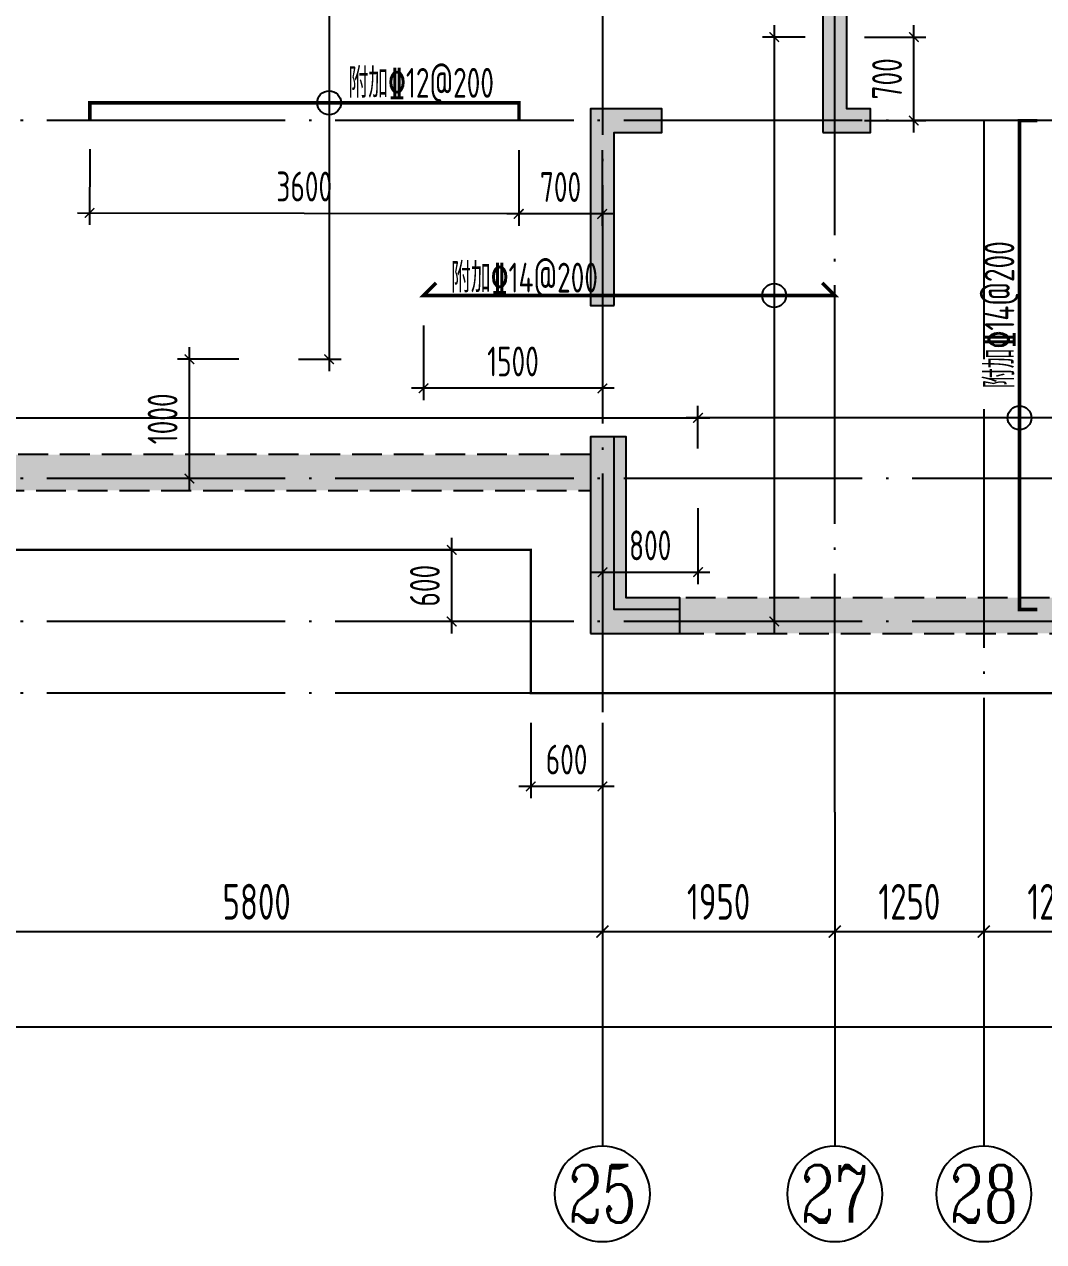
# Model space of a CAD drawing. Extents: x -1307975 to -76406, y -96289 to 379359.
# Drawn here: x -1029532 to -1020981, y 347762 to 357969 of the extents above; entities that cross this region are included whole.
import ezdxf
from ezdxf.enums import TextEntityAlignment as Align

# ---------------------------------------------------------------- set-up
doc = ezdxf.new("R2010")
doc.units = 0
doc.header["$LTSCALE"] = 1000
doc.linetypes.add('DASH', pattern=[0.35, 0.25, -0.1])
doc.linetypes.add('DOTE', pattern=[2.42, 2, -0.2, 0.02, -0.2])
doc.layers.get('0').update_dxf_attribs({"linetype": 'CONTINUOUS'})
doc.layers.get('DEFPOINTS').update_dxf_attribs({"linetype": 'CONTINUOUS'})
for name, color, linetype in [('A-AXIS', 1, 'CONTINUOUS'), ('A-DOTE', 10, 'DOTE'), ('AXIS_NUM', 7, 'CONTINUOUS'), ('HATCH', 8, 'CONTINUOUS'), ('S-B板配筋', 6, 'CONTINUOUS'), ('S-B板配筋号', 7, 'CONTINUOUS'), ('S-J基础底板', 5, 'CONTINUOUS'), ('S-J基础底板标注', 3, 'CONTINUOUS'), ('S-Q墙填充', 252, 'CONTINUOUS'), ('S-Q墙实线', 6, 'CONTINUOUS'), ('S-Q墙虚线', 6, 'DASH'), ('S-Y一般标注', 3, 'CONTINUOUS')]:
    doc.layers.add(name, color=color, linetype=linetype)
doc.styles.add('TSSD_Axis', font='complex.shx', dxfattribs={"width": 0.7, "bigfont": 'hztxt.shx'})
doc.styles.add('TSSD_DIMENSION', font='Tssdeng.shx', dxfattribs={"width": 0.7, "bigfont": 'tssdchn.shx'})
doc.styles.add('TSSD_REIN', font='tssdeng.shx', dxfattribs={"width": 0.7, "height": 300, "bigfont": 'tssdchn.shx'})
doc.dimstyles.new('TSSD_100_100', dxfattribs={"dimtxt": 300, "dimasz": 100, "dimexe": 100, "dimexo": 250, "dimgap": 100, "dimtad": 1, "dimdec": 0, "dimzin": 0, "dimdsep": 46, "dimtxsty": 'TSSD_DIMENSION', "dimblk": 'ARCHTICK', "dimcen": 0, "dimdle": 100, "dimclrt": 7, "dimadec": 0, "dimazin": 0, "dimtfac": 1, "dimtdec": 0, "dimtix": 1, "dimtmove": 2, "dimatfit": 3, "dimldrblk": 'ARCHTICK', "dimfxl": 1, "dimtolj": 1, "dimtzin": 0, "dimarcsym": 0})
doc.dimstyles.new('TSSD_100_100$0', dxfattribs={"dimtxt": 300, "dimasz": 80, "dimexe": 100, "dimexo": 250, "dimgap": 100, "dimtad": 1, "dimdec": 0, "dimzin": 0, "dimdsep": 46, "dimtxsty": 'TSSD_DIMENSION', "dimblk": 'ARCHTICK', "dimcen": 0, "dimdle": 100, "dimclrd": 3, "dimclre": 3, "dimclrt": 7, "dimadec": 0, "dimazin": 0, "dimtfac": 1, "dimtdec": 0, "dimtix": 1, "dimtmove": 2, "dimatfit": 3, "dimldrblk": 'ARCHTICK', "dimfxl": 1, "dimtolj": 1, "dimtzin": 0, "dimarcsym": 0})

# ---------------------------------------------------------------- blocks, each defined once
blk = doc.blocks.new('_ArchTick')
at = {"color": 0, "linetype": 'ByBlock', "const_width": 0.15}
blk.add_lwpolyline([(-0.5, -0.5), (0.5, 0.5)], dxfattribs=at)
blk = doc.blocks.new('*D236')
at = {"layer": 'DEFPOINTS', "color": 0, "transparency": 16777216}
for p in [(33100, 3600), (38900, 3600), (38900, 2600)]:
    blk.add_point(p, dxfattribs=at)
at = {"layer": 'S-Y一般标注', "color": 0, "lineweight": -2, "transparency": 16777216}
for p, q in [((33100, 3350), (33100, 2500)), ((38900, 3350), (38900, 2500)), ((33000, 2600), (39000, 2600))]:
    blk.add_line(p, q, dxfattribs=at)
at = {"layer": 'S-Y一般标注', "color": 0, "lineweight": -2, "transparency": 16777216, "xscale": 100, "yscale": 100, "zscale": 100, "rotation": 180}
blk.add_blockref('_ArchTick', (33100, 2600), dxfattribs=at)
at = {"layer": 'S-Y一般标注', "color": 0, "lineweight": -2, "transparency": 16777216, "xscale": 100, "yscale": 100, "zscale": 100}
blk.add_blockref('_ArchTick', (38900, 2600), dxfattribs=at)
at = {"layer": 'S-Y一般标注', "color": 7, "transparency": 16777216, "insert": (36000, 2850), "char_height": 300, "attachment_point": 5, "style": 'TSSD_DIMENSION'}
blk.add_mtext('\\A1;5800', dxfattribs=at)
blk = doc.blocks.new('ts_axno')
at = {"color": 0, "linetype": 'ByBlock', "lineweight": -2}
blk.add_circle((0, 0), 0.5, dxfattribs=at)
at = {"color": 0, "linetype": 'ByBlock', "lineweight": -2, "style": 'TSSD_Axis', "width": 0.7}
blk.add_attdef('A', text='', height=0.6, dxfattribs=at).set_placement((0, 0), align=Align.MIDDLE_CENTER)
blk = doc.blocks.new('*D241')
at = {"layer": 'DEFPOINTS', "color": 0, "transparency": 16777216}
for p in [(4600, 3600), (54600, 3600), (54600, 1800)]:
    blk.add_point(p, dxfattribs=at)
at = {"layer": 'S-Y一般标注', "color": 0, "lineweight": -2, "transparency": 16777216}
for p, q in [((4600, 3350), (4600, 1700)), ((54600, 3350), (54600, 1700)), ((4500, 1800), (54700, 1800))]:
    blk.add_line(p, q, dxfattribs=at)
at = {"layer": 'S-Y一般标注', "color": 0, "lineweight": -2, "transparency": 16777216, "xscale": 100, "yscale": 100, "zscale": 100, "rotation": 180}
blk.add_blockref('_ArchTick', (4600, 1800), dxfattribs=at)
at = {"layer": 'S-Y一般标注', "color": 0, "lineweight": -2, "transparency": 16777216, "xscale": 100, "yscale": 100, "zscale": 100}
blk.add_blockref('_ArchTick', (54600, 1800), dxfattribs=at)
at = {"layer": 'S-Y一般标注', "color": 7, "transparency": 16777216, "insert": (29600, 2050), "char_height": 300, "attachment_point": 5, "style": 'TSSD_DIMENSION'}
blk.add_mtext('\\A1;50000', dxfattribs=at)
blk = doc.blocks.new('*D245')
at = {"layer": 'DEFPOINTS', "color": 0, "transparency": 16777216}
for p in [(38900, 3600), (40850, 3600), (40850, 2600)]:
    blk.add_point(p, dxfattribs=at)
at = {"layer": 'S-Y一般标注', "color": 0, "lineweight": -2, "transparency": 16777216}
for p, q in [((38900, 3350), (38900, 2500)), ((40850, 3350), (40850, 2500)), ((38800, 2600), (40950, 2600))]:
    blk.add_line(p, q, dxfattribs=at)
at = {"layer": 'S-Y一般标注', "color": 0, "lineweight": -2, "transparency": 16777216, "xscale": 100, "yscale": 100, "zscale": 100, "rotation": 180}
blk.add_blockref('_ArchTick', (38900, 2600), dxfattribs=at)
at = {"layer": 'S-Y一般标注', "color": 0, "lineweight": -2, "transparency": 16777216, "xscale": 100, "yscale": 100, "zscale": 100}
blk.add_blockref('_ArchTick', (40850, 2600), dxfattribs=at)
at = {"layer": 'S-Y一般标注', "color": 7, "transparency": 16777216, "insert": (39875, 2850), "char_height": 300, "attachment_point": 5, "style": 'TSSD_DIMENSION'}
blk.add_mtext('\\A1;1950', dxfattribs=at)
blk = doc.blocks.new('*D262')
at = {"layer": 'DEFPOINTS', "color": 0, "transparency": 16777216}
for p in [(40850, 3600), (42100, 3600), (42100, 2600)]:
    blk.add_point(p, dxfattribs=at)
at = {"layer": 'S-Y一般标注', "color": 0, "lineweight": -2, "transparency": 16777216}
for p, q in [((40850, 3350), (40850, 2500)), ((42100, 3350), (42100, 2500)), ((40750, 2600), (42200, 2600))]:
    blk.add_line(p, q, dxfattribs=at)
at = {"layer": 'S-Y一般标注', "color": 0, "lineweight": -2, "transparency": 16777216, "xscale": 100, "yscale": 100, "zscale": 100, "rotation": 180}
blk.add_blockref('_ArchTick', (40850, 2600), dxfattribs=at)
at = {"layer": 'S-Y一般标注', "color": 0, "lineweight": -2, "transparency": 16777216, "xscale": 100, "yscale": 100, "zscale": 100}
blk.add_blockref('_ArchTick', (42100, 2600), dxfattribs=at)
at = {"layer": 'S-Y一般标注', "color": 7, "transparency": 16777216, "insert": (41475, 2850), "char_height": 300, "attachment_point": 5, "style": 'TSSD_DIMENSION'}
blk.add_mtext('\\A1;1250', dxfattribs=at)
blk = doc.blocks.new('*D263')
at = {"layer": 'DEFPOINTS', "color": 0, "transparency": 16777216}
for p in [(42100, 3600), (43350, 3600), (43350, 2600)]:
    blk.add_point(p, dxfattribs=at)
at = {"layer": 'S-Y一般标注', "color": 0, "lineweight": -2, "transparency": 16777216}
for p, q in [((42100, 3350), (42100, 2500)), ((43350, 3350), (43350, 2500)), ((42000, 2600), (43450, 2600))]:
    blk.add_line(p, q, dxfattribs=at)
at = {"layer": 'S-Y一般标注', "color": 0, "lineweight": -2, "transparency": 16777216, "xscale": 100, "yscale": 100, "zscale": 100, "rotation": 180}
blk.add_blockref('_ArchTick', (42100, 2600), dxfattribs=at)
at = {"layer": 'S-Y一般标注', "color": 0, "lineweight": -2, "transparency": 16777216, "xscale": 100, "yscale": 100, "zscale": 100}
blk.add_blockref('_ArchTick', (43350, 2600), dxfattribs=at)
at = {"layer": 'S-Y一般标注', "color": 7, "transparency": 16777216, "insert": (42725, 2850), "char_height": 300, "attachment_point": 5, "style": 'TSSD_DIMENSION'}
blk.add_mtext('\\A1;1250', dxfattribs=at)
blk = doc.blocks.new('*D523')
at = {"layer": 'DEFPOINTS', "color": 0, "ltscale": 0.5, "transparency": 16777216}
for p in [(-1027483, 359862), (-1027483, 355161), (-1026975, 355161)]:
    blk.add_point(p, dxfattribs=at)
at = {"layer": 'S-J基础底板标注', "color": 3, "lineweight": -2, "ltscale": 0.5, "transparency": 16777216}
for p, q in [((-1026975, 359962), (-1026975, 355061)), ((-1027233, 359862), (-1026875, 359862)), ((-1027233, 355161), (-1026875, 355161))]:
    blk.add_line(p, q, dxfattribs=at)
at = {"layer": 'S-J基础底板标注', "color": 3, "lineweight": -2, "ltscale": 0.5, "transparency": 16777216, "xscale": 80, "yscale": 80, "zscale": 80}
for p, rotation in [((-1026975, 359862), 90.00038216654181), ((-1026975, 355161), 270.0003821665418)]:
    blk.add_blockref('_ArchTick', p, dxfattribs=dict(at, rotation=rotation))
blk = doc.blocks.new('*D450')
at = {"layer": 'DEFPOINTS', "color": 0, "transparency": 16777216}
for p in [(-1028147, 355161), (-1027483, 355161), (-1027483, 354161)]:
    blk.add_point(p, dxfattribs=at)
at = {"layer": 'S-J基础底板标注', "color": 3, "lineweight": -2, "transparency": 16777216}
for p, q in [((-1028147, 354061), (-1028147, 355261)), ((-1027733, 355161), (-1028247, 355161)), ((-1027733, 354161), (-1028247, 354161))]:
    blk.add_line(p, q, dxfattribs=at)
at = {"layer": 'S-J基础底板标注', "color": 3, "lineweight": -2, "transparency": 16777216, "xscale": 80, "yscale": 80, "zscale": 80}
for p, rotation in [((-1028147, 355161), 90), ((-1028147, 354161), 270)]:
    blk.add_blockref('_ArchTick', p, dxfattribs=dict(at, rotation=rotation))
at = {"layer": 'S-J基础底板标注', "color": 7, "transparency": 16777216, "insert": (-1028372, 354661), "char_height": 250, "attachment_point": 5, "rotation": 90, "style": 'TSSD_DIMENSION'}
blk.add_mtext('\\A1;1000', dxfattribs=at)
blk = doc.blocks.new('*D452')
at = {"layer": 'DEFPOINTS', "color": 0, "transparency": 16777216}
for p in [(-1025383, 357165), (-1024683, 357163), (-1025385, 356380)]:
    blk.add_point(p, dxfattribs=at)
at = {"layer": 'S-J基础底板标注', "color": 3, "lineweight": -2, "transparency": 16777216}
for p, q in [((-1025383, 356915), (-1025385, 356280)), ((-1024684, 356913), (-1024685, 356279)), ((-1024585, 356379), (-1025485, 356381))]:
    blk.add_line(p, q, dxfattribs=at)
at = {"layer": 'S-J基础底板标注', "color": 3, "lineweight": -2, "transparency": 16777216, "xscale": 80, "yscale": 80, "zscale": 80}
for p, rotation in [((-1025385, 356380), 179.8688491940475), ((-1024685, 356379), 359.8688491940475)]:
    blk.add_blockref('_ArchTick', p, dxfattribs=dict(at, rotation=rotation))
at = {"layer": 'S-J基础底板标注', "color": 7, "transparency": 16777216, "insert": (-1025034, 356605), "char_height": 250, "attachment_point": 5, "rotation": 359.8688, "style": 'TSSD_DIMENSION'}
blk.add_mtext('\\A1;700', dxfattribs=at)
blk = doc.blocks.new('*D525')
at = {"layer": 'DEFPOINTS', "color": 0, "ltscale": 0.5, "transparency": 16777216}
for p in [(-1023881, 354670), (-1044086, 354161), (-1023881, 354161)]:
    blk.add_point(p, dxfattribs=at)
at = {"layer": 'S-J基础底板标注', "color": 3, "lineweight": -2, "ltscale": 0.5, "transparency": 16777216}
for p, q in [((-1044086, 354411), (-1044086, 354770)), ((-1023881, 354411), (-1023881, 354770)), ((-1044186, 354670), (-1023781, 354670))]:
    blk.add_line(p, q, dxfattribs=at)
at = {"layer": 'S-J基础底板标注', "color": 3, "lineweight": -2, "ltscale": 0.5, "transparency": 16777216, "xscale": 80, "yscale": 80, "zscale": 80, "rotation": 180}
blk.add_blockref('_ArchTick', (-1044086, 354670), dxfattribs=at)
at = {"layer": 'S-J基础底板标注', "color": 3, "lineweight": -2, "ltscale": 0.5, "transparency": 16777216, "xscale": 80, "yscale": 80, "zscale": 80}
blk.add_blockref('_ArchTick', (-1023881, 354670), dxfattribs=at)
blk = doc.blocks.new('*D472')
at = {"layer": 'DEFPOINTS', "color": 0, "transparency": 16777216}
for p in [(-1028983, 357172), (-1025383, 357165), (-1028985, 356387)]:
    blk.add_point(p, dxfattribs=at)
at = {"layer": 'S-J基础底板标注', "color": 3, "lineweight": -2, "transparency": 16777216}
for p, q in [((-1028984, 356922), (-1028985, 356287)), ((-1025383, 356915), (-1025385, 356280)), ((-1025284, 356380), (-1029085, 356387))]:
    blk.add_line(p, q, dxfattribs=at)
at = {"layer": 'S-J基础底板标注', "color": 3, "lineweight": -2, "transparency": 16777216, "xscale": 80, "yscale": 80, "zscale": 80}
for p, rotation in [((-1028985, 356387), 179.891916484435), ((-1025384, 356380), 359.891916484435)]:
    blk.add_blockref('_ArchTick', p, dxfattribs=dict(at, rotation=rotation))
at = {"layer": 'S-J基础底板标注', "color": 7, "transparency": 16777216, "insert": (-1027184, 356609), "char_height": 250, "attachment_point": 5, "rotation": 359.8919, "style": 'TSSD_DIMENSION'}
blk.add_mtext('\\A1;3600', dxfattribs=at)
blk = doc.blocks.new('*D531')
at = {"layer": 'DEFPOINTS', "color": 0, "ltscale": 0.5, "transparency": 16777216}
for p in [(-1023881, 354670), (-1023881, 354161), (-1019083, 354161)]:
    blk.add_point(p, dxfattribs=at)
at = {"layer": 'S-J基础底板标注', "color": 3, "lineweight": -2, "ltscale": 0.5, "transparency": 16777216}
for p, q in [((-1023881, 354411), (-1023881, 354770)), ((-1019083, 354411), (-1019083, 354770)), ((-1018983, 354670), (-1023981, 354670))]:
    blk.add_line(p, q, dxfattribs=at)
at = {"layer": 'S-J基础底板标注', "color": 3, "lineweight": -2, "ltscale": 0.5, "transparency": 16777216, "xscale": 80, "yscale": 80, "zscale": 80, "rotation": 180}
blk.add_blockref('_ArchTick', (-1023881, 354670), dxfattribs=at)
at = {"layer": 'S-J基础底板标注', "color": 3, "lineweight": -2, "ltscale": 0.5, "transparency": 16777216, "xscale": 80, "yscale": 80, "zscale": 80}
blk.add_blockref('_ArchTick', (-1019083, 354670), dxfattribs=at)
blk = doc.blocks.new('*D481')
at = {"layer": 'DEFPOINTS', "color": 0, "transparency": 16777216}
for p in [(-1024683, 354160), (-1023883, 354161), (-1023881, 353376)]:
    blk.add_point(p, dxfattribs=at)
at = {"layer": 'S-J基础底板标注', "color": 3, "lineweight": -2, "transparency": 16777216}
for p, q in [((-1024683, 353910), (-1024681, 353274)), ((-1023882, 353911), (-1023881, 353276)), ((-1024781, 353374), (-1023781, 353376))]:
    blk.add_line(p, q, dxfattribs=at)
at = {"layer": 'S-J基础底板标注', "color": 3, "lineweight": -2, "transparency": 16777216, "xscale": 80, "yscale": 80, "zscale": 80}
for p, rotation in [((-1024681, 353374), 180.1376697843768), ((-1023881, 353376), 0.1376697843768546)]:
    blk.add_blockref('_ArchTick', p, dxfattribs=dict(at, rotation=rotation))
at = {"layer": 'S-J基础底板标注', "color": 7, "transparency": 16777216, "insert": (-1024282, 353600), "char_height": 250, "attachment_point": 5, "rotation": 0.1377, "style": 'TSSD_DIMENSION'}
blk.add_mtext('\\A1;800', dxfattribs=at)
blk = doc.blocks.new('*D535')
at = {"layer": 'DEFPOINTS', "color": 0, "ltscale": 0.5, "transparency": 16777216}
for p in [(-1022733, 357862), (-1023241, 352962), (-1022733, 352962)]:
    blk.add_point(p, dxfattribs=at)
at = {"layer": 'S-J基础底板标注', "color": 3, "lineweight": -2, "ltscale": 0.5, "transparency": 16777216}
for p, q in [((-1023241, 357962), (-1023241, 352862)), ((-1022983, 357862), (-1023341, 357862)), ((-1022983, 352962), (-1023341, 352962))]:
    blk.add_line(p, q, dxfattribs=at)
at = {"layer": 'S-J基础底板标注', "color": 3, "lineweight": -2, "ltscale": 0.5, "transparency": 16777216, "xscale": 80, "yscale": 80, "zscale": 80}
for p, rotation in [((-1023241, 357862), 90), ((-1023241, 352962), 270)]:
    blk.add_blockref('_ArchTick', p, dxfattribs=dict(at, rotation=rotation))
blk = doc.blocks.new('*D501')
at = {"layer": 'DEFPOINTS', "color": 0, "transparency": 16777216}
for p in [(-1022733, 357862), (-1022070, 357862), (-1022733, 357162)]:
    blk.add_point(p, dxfattribs=at)
at = {"layer": 'S-J基础底板标注', "color": 3, "lineweight": -2, "transparency": 16777216}
for p, q in [((-1022070, 357062), (-1022070, 357962)), ((-1022483, 357862), (-1021970, 357862)), ((-1022483, 357162), (-1021970, 357162))]:
    blk.add_line(p, q, dxfattribs=at)
at = {"layer": 'S-J基础底板标注', "color": 3, "lineweight": -2, "transparency": 16777216, "xscale": 80, "yscale": 80, "zscale": 80}
for p, rotation in [((-1022070, 357862), 90), ((-1022070, 357162), 270)]:
    blk.add_blockref('_ArchTick', p, dxfattribs=dict(at, rotation=rotation))
at = {"layer": 'S-J基础底板标注', "color": 7, "transparency": 16777216, "insert": (-1022295, 357512), "char_height": 250, "attachment_point": 5, "rotation": 90, "style": 'TSSD_DIMENSION'}
blk.add_mtext('\\A1;700', dxfattribs=at)
blk = doc.blocks.new('*D502')
at = {"layer": 'DEFPOINTS', "color": 0, "transparency": 16777216}
for p in [(-1026183, 355695), (-1024683, 355695), (-1026183, 354917)]:
    blk.add_point(p, dxfattribs=at)
at = {"layer": 'S-J基础底板标注', "color": 3, "lineweight": -2, "transparency": 16777216}
for p, q in [((-1026183, 355445), (-1026183, 354817)), ((-1024683, 355445), (-1024683, 354817)), ((-1024583, 354917), (-1026283, 354917))]:
    blk.add_line(p, q, dxfattribs=at)
at = {"layer": 'S-J基础底板标注', "color": 3, "lineweight": -2, "transparency": 16777216, "xscale": 80, "yscale": 80, "zscale": 80, "rotation": 180}
blk.add_blockref('_ArchTick', (-1026183, 354917), dxfattribs=at)
at = {"layer": 'S-J基础底板标注', "color": 3, "lineweight": -2, "transparency": 16777216, "xscale": 80, "yscale": 80, "zscale": 80}
blk.add_blockref('_ArchTick', (-1024683, 354917), dxfattribs=at)
at = {"layer": 'S-J基础底板标注', "color": 7, "transparency": 16777216, "insert": (-1025433, 355142), "char_height": 250, "attachment_point": 5, "style": 'TSSD_DIMENSION'}
blk.add_mtext('\\A1;1500', dxfattribs=at)
blk = doc.blocks.new('*D506')
at = {"layer": 'DEFPOINTS', "color": 0, "transparency": 16777216}
for p in [(-1025283, 352361), (-1024683, 352361), (-1025283, 351579)]:
    blk.add_point(p, dxfattribs=at)
at = {"layer": 'S-J基础底板标注', "color": 3, "lineweight": -2, "transparency": 16777216}
for p, q in [((-1025283, 352111), (-1025283, 351479)), ((-1024683, 352111), (-1024683, 351479)), ((-1024583, 351579), (-1025383, 351579))]:
    blk.add_line(p, q, dxfattribs=at)
at = {"layer": 'S-J基础底板标注', "color": 3, "lineweight": -2, "transparency": 16777216, "xscale": 80, "yscale": 80, "zscale": 80}
for p, rotation in [((-1025283, 351579), 179.9834694679691), ((-1024683, 351579), 359.983469467969)]:
    blk.add_blockref('_ArchTick', p, dxfattribs=dict(at, rotation=rotation))
at = {"layer": 'S-J基础底板标注', "color": 7, "transparency": 16777216, "insert": (-1024983, 351804), "char_height": 250, "attachment_point": 5, "rotation": 359.9835, "style": 'TSSD_DIMENSION'}
blk.add_mtext('\\A1;600', dxfattribs=at)
blk = doc.blocks.new('*D545')
at = {"layer": 'DEFPOINTS', "color": 0, "transparency": 16777216}
for p in [(-1025947, 353562), (-1025283, 353562), (-1025283, 352962)]:
    blk.add_point(p, dxfattribs=at)
at = {"layer": 'S-J基础底板标注', "color": 3, "lineweight": -2, "transparency": 16777216}
for p, q in [((-1025947, 352862), (-1025947, 353662)), ((-1025533, 353562), (-1026047, 353562)), ((-1025533, 352962), (-1026047, 352962))]:
    blk.add_line(p, q, dxfattribs=at)
at = {"layer": 'S-J基础底板标注', "color": 3, "lineweight": -2, "transparency": 16777216, "xscale": 80, "yscale": 80, "zscale": 80}
for p, rotation in [((-1025947, 353562), 89.99711428216473), ((-1025947, 352962), 269.9971142821647)]:
    blk.add_blockref('_ArchTick', p, dxfattribs=dict(at, rotation=rotation))
at = {"layer": 'S-J基础底板标注', "color": 7, "transparency": 16777216, "insert": (-1026172, 353262), "char_height": 250, "attachment_point": 5, "rotation": 89.9971, "style": 'TSSD_DIMENSION'}
blk.add_mtext('\\A1;600', dxfattribs=at)
blk = doc.blocks.new('20211109.00462574')
at = {"layer": 'S-Q墙填充'}
h = blk.add_hatch(dxfattribs=at)
h.set_pattern_fill('ARMORED', color=252, scale=30, style=0)
h.set_pattern_definition([(50, (994311.75, -393917.59), (215.178055, -18.82564), [22.5, -247.5]), (355, (994311.75, -393917.59), (-41.6254, 225.65764), [18, -198]), (100.4514, (994329.68, -393919.15), (173.552815, 206.831863), [19.122057, -210.342634]), (46.1842, (994311.75, -393857.59), (320.172315, -49.655704), [33.75, -371.25]), (96.6356, (994338.43, -393861.72), (280.39881, 292.23536), [28.68309, -315.5139]), (351.1842, (994311.75, -393857.6), (280.39858, 292.23558), [27, -297]), (21, (994341.75, -393872.59), (179.072116, -120.785667), [22.5, -247.5]), (326, (994341.75, -393872.59), (72.9946, 217.545014), [18, -198]), (71.4514, (994356.67, -393882.65), (252.06679, 96.75915), [19.122057, -210.342634]), (37.5, (994311.75, -393917.586), (3.6479566, 99.868156), [0, -195.6, 0, -201, 0, -198.75]), (7.5, (994311.75, -393917.59), (78.920861, 118.323514), [0, -114.6, 0, -191.1, 0, -75.75]), (327.5, (994244.85, -393917.586), (160.146731, -6.7664615), [0, -75, 0, -234, 0, -310.5]), (317.5, (994214.85, -393917.59), (174.95585, 30.031495), [0, -97.5, 0, -155.4, 0, -220.5]), (45, (994311.75, -393917.59), (-106.066017, 106.066017), [])])
h.paths.add_polyline_path([(9600, 1650), (9400, 1650), (9400, 1500), (300, 1500), (300, 8500), (6600, 8500), (6600, 7700), (6800, 7700), (6800, 8800), (5900, 8800), (5900, 9200), (5650, 9200), (5650, 8800), (4150, 8800), (4150, 10500), (5650, 10500), (5650, 9820), (5900, 9820), (5900, 10150), (6300, 10150), (6300, 10500), (6800, 10500), (6800, 10800), (5900, 10800), (5900, 12596), (5650, 12596), (5650, 10750), (3900, 10750), (3900, 8800), (1550, 8800), (1550, 13796), (1300, 13796), (1300, 8800), (0, 8800), (0, 1200), (9300, 1200), (9300, 0), (16100, 0), (16100, 1200), (34400, 1200), (34400, 0), (41000, 0), (41000, 1200), (50400, 1200), (50400, 8800), (42200, 8800), (42200, 10600), (39300, 10600), (39300, 10850), (36100, 10850), (36100, 10600), (33200, 10600), (33200, 8800), (17200, 8800), (17200, 10600), (14300, 10600), (14300, 12300), (15200, 12300), (15200, 14196), (12817, 14196), (12817, 13896), (14900, 13896), (14900, 12600), (14000, 12600), (14000, 9100), (14200, 9100), (14200, 10300), (16900, 10300), (16900, 8500), (33500, 8500), (33500, 10300), (36400, 10300), (36400, 10550), (39000, 10550), (39000, 10300), (41900, 10300), (41900, 8500), (50100, 8500), (50100, 1500), (41000, 1500), (41000, 1650), (40700, 1650), (40700, 300), (34700, 300), (34700, 1650), (34400, 1650), (34400, 1500), (16000, 1500), (16000, 1650), (15800, 1650), (15800, 300), (9600, 300)])
at = {"layer": 'S-Q墙实线'}
for points in [[(36350, 4200), (36750, 4200), (36750, 4400), (36550, 4400), (36550, 5800), (36550, 6500), (35900, 6500), (35900, 6300), (36350, 6300), (36350, 5800)], [(34600, 2750), (34600, 4200), (35000, 4200), (35000, 4400), (34400, 4400), (34400, 2750)], [(34400, 0), (35150, 0), (35150, 300), (34700, 300), (34700, 1650), (34400, 1650)]]:
    blk.add_lwpolyline(points, close=True, dxfattribs=at)
at = {"layer": 'S-Q墙虚线', "color": 2}
for points in [[(0, 1200), (9300, 1200), (9300, 0), (16100, 0), (16100, 1200), (34400, 1200), (34400, 0), (41000, 0)], [(40700, 300), (34700, 300), (34700, 1650), (34400, 1650), (34400, 1500), (16000, 1500), (16000, 1650), (15800, 1650), (15800, 300), (9600, 300), (9600, 1650), (9400, 1650), (9400, 1500), (300, 1500)]]:
    blk.add_lwpolyline(points, dxfattribs=at)
blk = doc.blocks.new('20210726.16350016')
at = {"layer": 'A-AXIS'}
for p, q in [((38900, 3600.1), (38900, 800.1)), ((40850, 3600), (40850, 800)), ((42100, 3600), (42100, 800))]:
    blk.add_line(p, q, dxfattribs=at)
at = {"layer": 'A-DOTE'}
for p, q in [((38900.2, 13700), (38900, 3600)), ((40850, 3600), (40850, 11500)), ((55600, 9400), (3600, 9400)), ((42100, 9400), (42100, 3600)), ((55600, 6400), (3600, 6400)), ((55600, 5200), (3600, 5200)), ((55600, 4600), (3600, 4600))]:
    blk.add_line(p, q, dxfattribs=at)
at = {"layer": 'A-AXIS'}
ref = blk.add_blockref('ts_axno', (38900, 400.1), dxfattribs=dict(at, xscale=-800, yscale=800, zscale=800, rotation=180))
ref.add_attrib('17', '25', dxfattribs={"layer": 'AXIS_NUM', "height": 480, "style": 'TSSD_Axis', "width": 0.7}).set_placement((38900, 400.1), align=Align.MIDDLE_CENTER)
ref = blk.add_blockref('ts_axno', (40850, 400), dxfattribs=dict(at, xscale=-800, yscale=800, zscale=800, rotation=180))
ref.add_attrib('19', '27', dxfattribs={"layer": 'AXIS_NUM', "height": 480, "style": 'TSSD_Axis', "width": 0.7}).set_placement((40850, 400), align=Align.MIDDLE_CENTER)
ref = blk.add_blockref('ts_axno', (42100, 400), dxfattribs=dict(at, xscale=-800, yscale=800, zscale=800, rotation=180))
ref.add_attrib('19', '28', dxfattribs={"layer": 'AXIS_NUM', "height": 480, "style": 'TSSD_Axis', "width": 0.7}).set_placement((42100, 400), align=Align.MIDDLE_CENTER)
at = {"layer": 'S-Y一般标注'}
for base, p1, p2, picture, middle in [((54600, 1800), (4600, 3600), (54600, 3600), '*D241', (29600, 2050)), ((38900, 2600.1), (33100, 3600), (38900, 3600.1), '*D236', (36000, 2850.1)), ((40850, 2600.1), (38900, 3600.1), (40850, 3600.1), '*D245', (39875, 2850.1)), ((42100, 2600.1), (40850, 3600.1), (42100, 3600.1), '*D262', (41475, 2850.1)), ((43350, 2600.1), (42100, 3600.1), (43350, 3600.1), '*D263', (42725, 2850.1))]:
    dim = blk.add_linear_dim(base=base, p1=p1, p2=p2, dimstyle='TSSD_100_100', dxfattribs=at)
    dim.commit()
    dim.dimension.update_dxf_attribs({"geometry": picture, "text_midpoint": middle})

msp = doc.modelspace()

# ---------------------------------------------------------------- hatches: boundary and pattern name
at = {"layer": 'HATCH'}
h = msp.add_hatch(color=252, dxfattribs=at)
h.paths.add_polyline_path([(-1018383.36, 355611.31), (-1018383.36, 357061.57), (-1018783.36, 357061.57), (-1018783.36, 357261.57), (-1018183.36, 357261.57), (-1018183.36, 355611.31)])
h.paths.add_polyline_path([(-1024583.11, 355611.31), (-1024583.11, 357061.57), (-1024183.11, 357061.57), (-1024183.11, 357261.57), (-1024783.11, 357261.57), (-1024783.11, 355611.31)])
h.paths.add_polyline_path([(-1043383.2, 357261.48), (-1043783.2, 357261.48), (-1043783.2, 357061.48), (-1043383.2, 357061.48), (-1043383.2, 355611.49), (-1043183.2, 355611.48), (-1043183.2, 357261.48)])
h.paths.add_polyline_path([(-1031283.21, 354361.57), (-1031383.19, 354361.57), (-1031383.19, 354061.49), (-1031283.21, 354061.49), (-1030383.19, 354061.49), (-1030383.19, 355711.49), (-1030583.19, 355711.49), (-1030583.19, 354361.57)])
h.paths.add_polyline_path([(-1037583.21, 354061.49), (-1036683.22, 354061.49), (-1036583.22, 354061.49), (-1036583.22, 354361.57), (-1036683.22, 354361.57), (-1037383.21, 354361.57), (-1037383.21, 355711.49), (-1037583.21, 355711.49)])
h.paths.add_polyline_path([(-1020333.2, 357261.49), (-1020533.2, 357261.49), (-1020533.2, 357061.49), (-1020133.2, 357061.49), (-1020133.2, 358661.49), (-1020133.2, 359161.49), (-1019683.33, 359161.49), (-1019683.33, 359361.49), (-1020333.2, 359361.49), (-1020333.2, 358661.49)])
h.paths.add_polyline_path([(-1022833.2, 357061.49), (-1022433.2, 357061.49), (-1022433.2, 357261.49), (-1022633.2, 357261.49), (-1022633.2, 358661.49), (-1022633.2, 359361.49), (-1023283.27, 359361.49), (-1023283.27, 359161.49), (-1022833.2, 359161.49), (-1022833.2, 358661.49)])
h.paths.add_polyline_path([(-1047633.2, 359361.49), (-1048283.27, 359361.49), (-1048283.27, 359161.49), (-1047833.2, 359161.49), (-1047833.2, 358661.49), (-1047833.2, 357061.49), (-1047433.2, 357061.49), (-1047433.2, 357261.49), (-1047633.2, 357261.49), (-1047633.2, 358661.49)])
h.paths.add_polyline_path([(-1047783.2, 363261.49), (-1047783.2, 363611.49), (-1047983.2, 363611.49), (-1047983.2, 363361.49), (-1048783.33, 363361.49), (-1048783.33, 363161.49), (-1047983.2, 363161.49), (-1047983.2, 361961.49), (-1047783.2, 361961.49)])
h.paths.add_polyline_path([(-1019983.2, 360961.76), (-1019983.2, 361261.76), (-1020183.2, 361261.76), (-1020183.2, 360761.76), (-1019783.33, 360761.76), (-1018183.21, 360761.76), (-1018183.21, 360961.76), (-1019783.33, 360961.76)])
h.paths.add_polyline_path([(-1024783.2, 360761.76), (-1023183.27, 360761.76), (-1022783.2, 360761.76), (-1022783.2, 361261.76), (-1022983.2, 361261.76), (-1022983.2, 360961.76), (-1023183.27, 360961.76), (-1024783.2, 360961.76)])
h.paths.add_polyline_path([(-1044983.2, 360961.76), (-1044983.2, 361261.76), (-1045183.2, 361261.76), (-1045183.2, 360761.76), (-1044783.33, 360761.76), (-1043183.21, 360761.76), (-1043183.21, 360961.76), (-1044783.33, 360961.76)])
h.paths.add_polyline_path([(-1047783.2, 360761.76), (-1047783.2, 361261.76), (-1047983.2, 361261.76), (-1047983.2, 360961.76), (-1048183.27, 360961.76), (-1049783.2, 360961.76), (-1049783.2, 360761.76), (-1048183.27, 360761.76)])
h.paths.add_polyline_path([(-1052383.19, 361661.76), (-1052933.11, 361661.76), (-1052933.11, 361361.49), (-1052583.2, 361361.49), (-1052583.2, 360561.49), (-1052383.19, 360561.49)])
h.paths.add_polyline_path([(-1040583.2, 361661.66), (-1040583.2, 360561.49), (-1040383.2, 360561.49), (-1040383.2, 361361.49), (-1040033.3, 361361.49), (-1040033.3, 361661.66)])
h.paths.add_polyline_path([(-1027933.11, 361361.49), (-1027583.2, 361361.49), (-1027583.2, 360561.49), (-1027383.2, 360561.49), (-1027383.2, 361661.59), (-1027933.11, 361661.59)])
h.paths.add_polyline_path([(-1015583.21, 361661.55), (-1015583.21, 360561.49), (-1015383.21, 360561.49), (-1015383.21, 361361.49), (-1015033.3, 361361.49), (-1015033.3, 361661.55)])
h.paths.add_polyline_path([(-1008783.2, 354061.49), (-1008783.2, 355711.49), (-1009083.21, 355711.49), (-1009083.21, 354061.49)])
h.paths.add_polyline_path([(-1058883.19, 354061.49), (-1058883.19, 355711.49), (-1059183.2, 355711.49), (-1059183.2, 354061.49)])
h.paths.add_polyline_path([(-1009083.2, 358761.49), (-1009783.21, 358761.49), (-1009783.21, 358561.49), (-1008783.17, 358561.49), (-1008783.17, 361661.5), (-1009483.2, 361661.5), (-1009483.2, 361361.49), (-1009083.2, 361361.49)])
h.paths.add_polyline_path([(-1058883.2, 361361.49), (-1058483.21, 361361.49), (-1058483.21, 361661.76), (-1059183.2, 361661.76), (-1059183.2, 358561.49), (-1058183.2, 358561.49), (-1058183.2, 358761.49), (-1058883.2, 358761.49)])
h.paths.add_polyline_path([(-1010883.21, 361661.5), (-1010883.21, 360711.51), (-1010683.21, 360711.51), (-1010683.21, 361361.49), (-1010383.3, 361361.49), (-1010383.3, 361661.5)])
h.paths.add_polyline_path([(-1013583.2, 361661.55), (-1014133.2, 361661.55), (-1014133.2, 361361.49), (-1013783.2, 361361.49), (-1013783.2, 358561.49), (-1013583.2, 358561.49)])
h.paths.add_polyline_path([(-1029183.2, 358561.49), (-1029183.2, 361361.49), (-1028833.2, 361361.49), (-1028833.2, 361661.59), (-1029383.2, 361661.59), (-1029383.2, 358561.49)])
h.paths.add_polyline_path([(-1032083.19, 361661.63), (-1032583.11, 361661.63), (-1032583.11, 361361.49), (-1032283.19, 361361.49), (-1032283.19, 358561.49), (-1032083.19, 358561.49)])
h.paths.add_polyline_path([(-1035883.21, 361661.63), (-1035883.22, 358561.49), (-1035683.22, 358561.49), (-1035683.21, 361361.49), (-1035383.3, 361361.49), (-1035383.3, 361661.63)])
h.paths.add_polyline_path([(-1038583.21, 361661.66), (-1039133.21, 361661.66), (-1039133.21, 361361.49), (-1038783.21, 361361.49), (-1038783.21, 358561.49), (-1038583.21, 358561.49)])
h.paths.add_polyline_path([(-1054183.19, 361361.49), (-1053833.19, 361361.49), (-1053833.19, 361661.76), (-1054383.19, 361661.76), (-1054383.19, 358561.49), (-1054183.19, 358561.49)])
h.paths.add_polyline_path([(-1057583.11, 361361.49), (-1057283.19, 361361.49), (-1057283.19, 360711.51), (-1057083.19, 360711.51), (-1057083.19, 361661.76), (-1057583.11, 361661.76)])
h.paths.add_polyline_path([(-1016983.21, 363461.49), (-1017683.12, 363461.49), (-1017683.12, 363161.57), (-1017283.2, 363161.57), (-1017283.2, 362361.49), (-1016983.21, 362361.49)])
h.paths.add_polyline_path([(-1025683.2, 363161.57), (-1025283.29, 363161.57), (-1025283.29, 363461.49), (-1025983.2, 363461.49), (-1025983.2, 362361.49), (-1025683.2, 362361.49)])
h.paths.add_polyline_path([(-1041983.21, 363461.41), (-1042683.12, 363461.41), (-1042683.12, 363161.49), (-1042283.2, 363161.49), (-1042283.2, 362361.49), (-1041983.21, 362361.49)])
h.paths.add_polyline_path([(-1045183.2, 363361.49), (-1045183.2, 361961.49), (-1044983.2, 361961.49), (-1044983.2, 363161.49), (-1044183.6, 363161.49), (-1044183.6, 363461.41), (-1044883.19, 363461.41), (-1044883.2, 363611.49), (-1045183.22, 363611.49)])
h.paths.add_polyline_path([(-1050683.2, 363161.49), (-1050283.29, 363161.49), (-1050283.29, 363361.49), (-1050883.2, 363361.49), (-1050883.2, 362361.49), (-1050683.2, 362361.49)])
h.paths.add_polyline_path([(-1056283.2, 354361.49), (-1056383.19, 354361.49), (-1056383.19, 354061.49), (-1056283.2, 354061.49), (-1055383.19, 354061.49), (-1055383.19, 355711.49), (-1055583.19, 355711.49), (-1055583.19, 354361.49)])
h.paths.add_polyline_path([(-1011683.23, 354361.57), (-1011583.24, 354361.57), (-1011583.24, 354061.49), (-1011683.23, 354061.49), (-1012583.24, 354061.49), (-1012583.24, 355711.49), (-1012383.24, 355711.49), (-1012383.24, 354361.57)])
h.paths.add_polyline_path([(-1049783.19, 352861.48), (-1049033.2, 352861.48), (-1049033.2, 353161.49), (-1049583.19, 353161.49), (-1049583.19, 354511.48), (-1049783.19, 354511.48)])
h.paths.add_polyline_path([(-1043183.24, 352861.48), (-1043933.23, 352861.48), (-1043933.23, 353161.49), (-1043383.24, 353161.49), (-1043383.24, 354161.49), (-1043383.24, 354511.48), (-1043183.24, 354511.48), (-1043183.24, 354161.49)])
h.paths.add_polyline_path([(-1024783.19, 352861.48), (-1024033.2, 352861.48), (-1024033.2, 353161.56), (-1024483.2, 353161.56), (-1024483.2, 354511.48), (-1024783.19, 354511.48)])
h.paths.add_polyline_path([(-1018183.24, 352861.48), (-1018933.23, 352861.48), (-1018933.23, 353161.56), (-1018483.23, 353161.56), (-1018483.23, 354161.49), (-1018483.23, 354511.48), (-1018183.24, 354511.48), (-1018183.24, 354161.49)])
h.paths.add_polyline_path([(-1022783.2, 363361.49), (-1022783.2, 363711.49), (-1023083.06, 363711.49), (-1023083.06, 363461.49), (-1023783.33, 363461.49), (-1023783.33, 363161.57), (-1022983.2, 363161.57), (-1022983.2, 361961.49), (-1022783.2, 361961.49)])
h.paths.add_polyline_path([(-1020183.2, 363361.49), (-1020183.2, 361961.49), (-1019983.2, 361961.49), (-1019983.2, 363161.57), (-1019183.6, 363161.57), (-1019183.6, 363461.49), (-1019883.33, 363461.49), (-1019883.33, 363711.49), (-1020183.2, 363711.49)])
h.paths.add_polyline_path([(-1045333.23, 359361.49), (-1044683.16, 359361.49), (-1044683.16, 359161.49), (-1045133.23, 359161.49), (-1045133.23, 358661.49), (-1045133.23, 357061.49), (-1045533.22, 357061.57), (-1045533.23, 357261.49), (-1045333.23, 357261.49), (-1045333.23, 358661.49)])
h.paths.add_polyline_path([(-1049583.2, 357861.49), (-1049283.2, 357861.49), (-1049283.2, 357661.49), (-1049583.2, 357661.49), (-1049582.61, 356061.57), (-1049782.61, 356061.57), (-1049783.2, 357861.49)])
at = {"layer": 'S-Q墙填充'}
h = msp.add_hatch(color=252, dxfattribs=at)
h.dxf.hatch_style = 1
h.paths.add_polyline_path([(-1022833.2, 357061.49), (-1022433.2, 357061.49), (-1022433.2, 357261.49), (-1022633.2, 357261.49), (-1022633.2, 358661.49), (-1022633.2, 359361.49), (-1023283.27, 359361.49), (-1023283.27, 359161.49), (-1022833.2, 359161.49), (-1022833.2, 358661.49)])
h = msp.add_hatch(color=252, dxfattribs=at)
h.dxf.hatch_style = 1
h.paths.add_polyline_path([(-1024783.19, 352861.48), (-1024033.2, 352861.48), (-1024033.2, 353061.48), (-1024583.19, 353061.48), (-1024583.19, 354511.48), (-1024783.19, 354511.48)])

# ---------------------------------------------------------------- linework, layer by layer
at = {"layer": 'S-B板配筋', "const_width": 30}
for points in [[(-1025382.55, 357161.49), (-1025382.55, 357311.49), (-1028983.17, 357311.49), (-1028983.17, 357161.49)], [(-1021033.2, 357161.49), (-1021183.2, 357161.49), (-1021183.19, 353061.48), (-1021033.19, 353061.48)], [(-1022839.26, 355800.99), (-1022733.19, 355694.92), (-1026183.14, 355694.91), (-1026077.07, 355800.98)]]:
    msp.add_lwpolyline(points, dxfattribs=at)
at = {"layer": 'S-J基础底板', "const_width": 20}
msp.add_lwpolyline([(-1050483.22, 352361.48), (-1042483.19, 352361.48), (-1042483.24, 353561.38), (-1025283.17, 353561.75), (-1025283.21, 352361.48), (-1017683.22, 352361.48), (-1017683.22, 353361.49), (-1008083.23, 353361.49), (-1008083.19, 362061.49), (-1016383.2, 362061.49), (-1016383.2, 364111.49), (-1026583.2, 364111.49), (-1026583.2, 362061.49), (-1041383.2, 362061.49), (-1041383.2, 364111.49), (-1055883.2, 364111.49), (-1055883.2, 362061.49), (-1059783.2, 362061.49), (-1059783.2, 353361.49), (-1050483.18, 353361.49)], close=True, dxfattribs=at)
at = {"layer": 'S-J基础底板标注', "color": 2, "ltscale": 0.5}
for centre in [(-1026975.51, 357311.49), (-1023241.45, 355694.92), (-1021183.2, 354669.71)]:
    msp.add_circle(centre, 100, dxfattribs=at)
at = {"layer": 'S-Q墙实线'}
for points in [[(-1022833.2, 357061.49), (-1022433.2, 357061.49), (-1022433.2, 357261.49), (-1022633.2, 357261.49), (-1022633.2, 358661.49), (-1022633.2, 359361.49), (-1023283.27, 359361.49), (-1023283.27, 359161.49), (-1022833.2, 359161.49), (-1022833.2, 358661.49)], [(-1024583.11, 355611.31), (-1024583.11, 357061.57), (-1024183.11, 357061.57), (-1024183.11, 357261.57), (-1024783.11, 357261.57), (-1024783.11, 355611.31)], [(-1024783.19, 352861.48), (-1024033.2, 352861.48), (-1024033.2, 353061.48), (-1024583.19, 353061.48), (-1024583.19, 354511.48), (-1024783.19, 354511.48)]]:
    msp.add_lwpolyline(points, close=True, dxfattribs=at)

# ---------------------------------------------------------------- block references
at = {"layer": 'A-DOTE'}
msp.add_blockref('20210726.16350016', (-1063583.22, 347761.52), dxfattribs=at)
at = {"layer": 'S-Q墙实线', "color": 2}
msp.add_blockref('20211109.00462574', (-1059183.2, 352861.48), dxfattribs=at)

# ---------------------------------------------------------------- texts
at = {"layer": 'S-B板配筋号', "color": 1, "style": 'TSSD_REIN', "width": 0.7}
for s, p in [('附加%%13212@200', (-1026813.29, 357353.32)), ('附加%%13214@200', (-1025952.38, 355720.18))]:
    msp.add_text(s, height=250, dxfattribs=at).set_placement(p)
msp.add_text('附加%%13214@200', height=250, rotation=90, dxfattribs=at).set_placement((-1021227.15, 354918.4))

# ---------------------------------------------------------------- dimensions: what is measured, and where the dimension line sits
at = {"layer": 'S-J基础底板标注', "color": 2, "ltscale": 0.5}
for p1, p2, distance, picture, middle in [((-1027483.26, 359862.01), (-1027483.23, 355161.37), 507.94, '*D523', (-1026975.3, 357511.69)), ((-1022733.22, 357861.74), (-1022733.21, 352961.57), -507.98, '*D535', (-1023241.19, 355411.66)), ((-1044085.6, 354161.49), (-1023880.81, 354161.49), 508.22, '*D525', (-1033983.2, 354669.71)), ((-1019083.14, 354161.49), (-1023880.81, 354161.49), -508.22, '*D531', (-1021481.97, 354669.71))]:
    dim = msp.add_aligned_dim(p1=p1, p2=p2, distance=distance, text=' ', dimstyle='TSSD_100_100$0', dxfattribs=at)
    dim.commit()
    dim.dimension.update_dxf_attribs({"geometry": picture, "text_midpoint": middle})
at = {"layer": 'S-J基础底板标注'}
for p1, p2, distance, picture, middle in [((-1022733.22, 357161.52), (-1022733.22, 357861.74), -663.65, '*D501', (-1022294.56, 357511.63)), ((-1025382.92, 357164.9), (-1028983.17, 357171.69), 784.67, '*D472', (-1027184.1, 356608.62)), ((-1024683.09, 357163.3), (-1025382.92, 357164.9), 784.49, '*D452', (-1025034.29, 356604.61)), ((-1024683.13, 355694.91), (-1026183.14, 355694.91), 778.4, '*D502', (-1025433.13, 355141.52)), ((-1027483.23, 354161.49), (-1027483.23, 355161.37), 663.65, '*D450', (-1028371.88, 354661.43)), ((-1024683.16, 354159.57), (-1023882.94, 354161.49), -785.25, '*D481', (-1024281.7, 353600.28)), ((-1025283.19, 352961.62), (-1025283.16, 353561.75), 663.68, '*D545', (-1026171.85, 353261.73)), ((-1024683.17, 352361.31), (-1025283.21, 352361.48), 782.71, '*D506', (-1024983.35, 351803.69))]:
    dim = msp.add_aligned_dim(p1=p1, p2=p2, distance=distance, dimstyle='TSSD_100_100$0', override={"dimtxt": 250}, dxfattribs=at)
    dim.commit()
    dim.dimension.update_dxf_attribs({"geometry": picture, "text_midpoint": middle})

doc.saveas('drawing.dxf')
